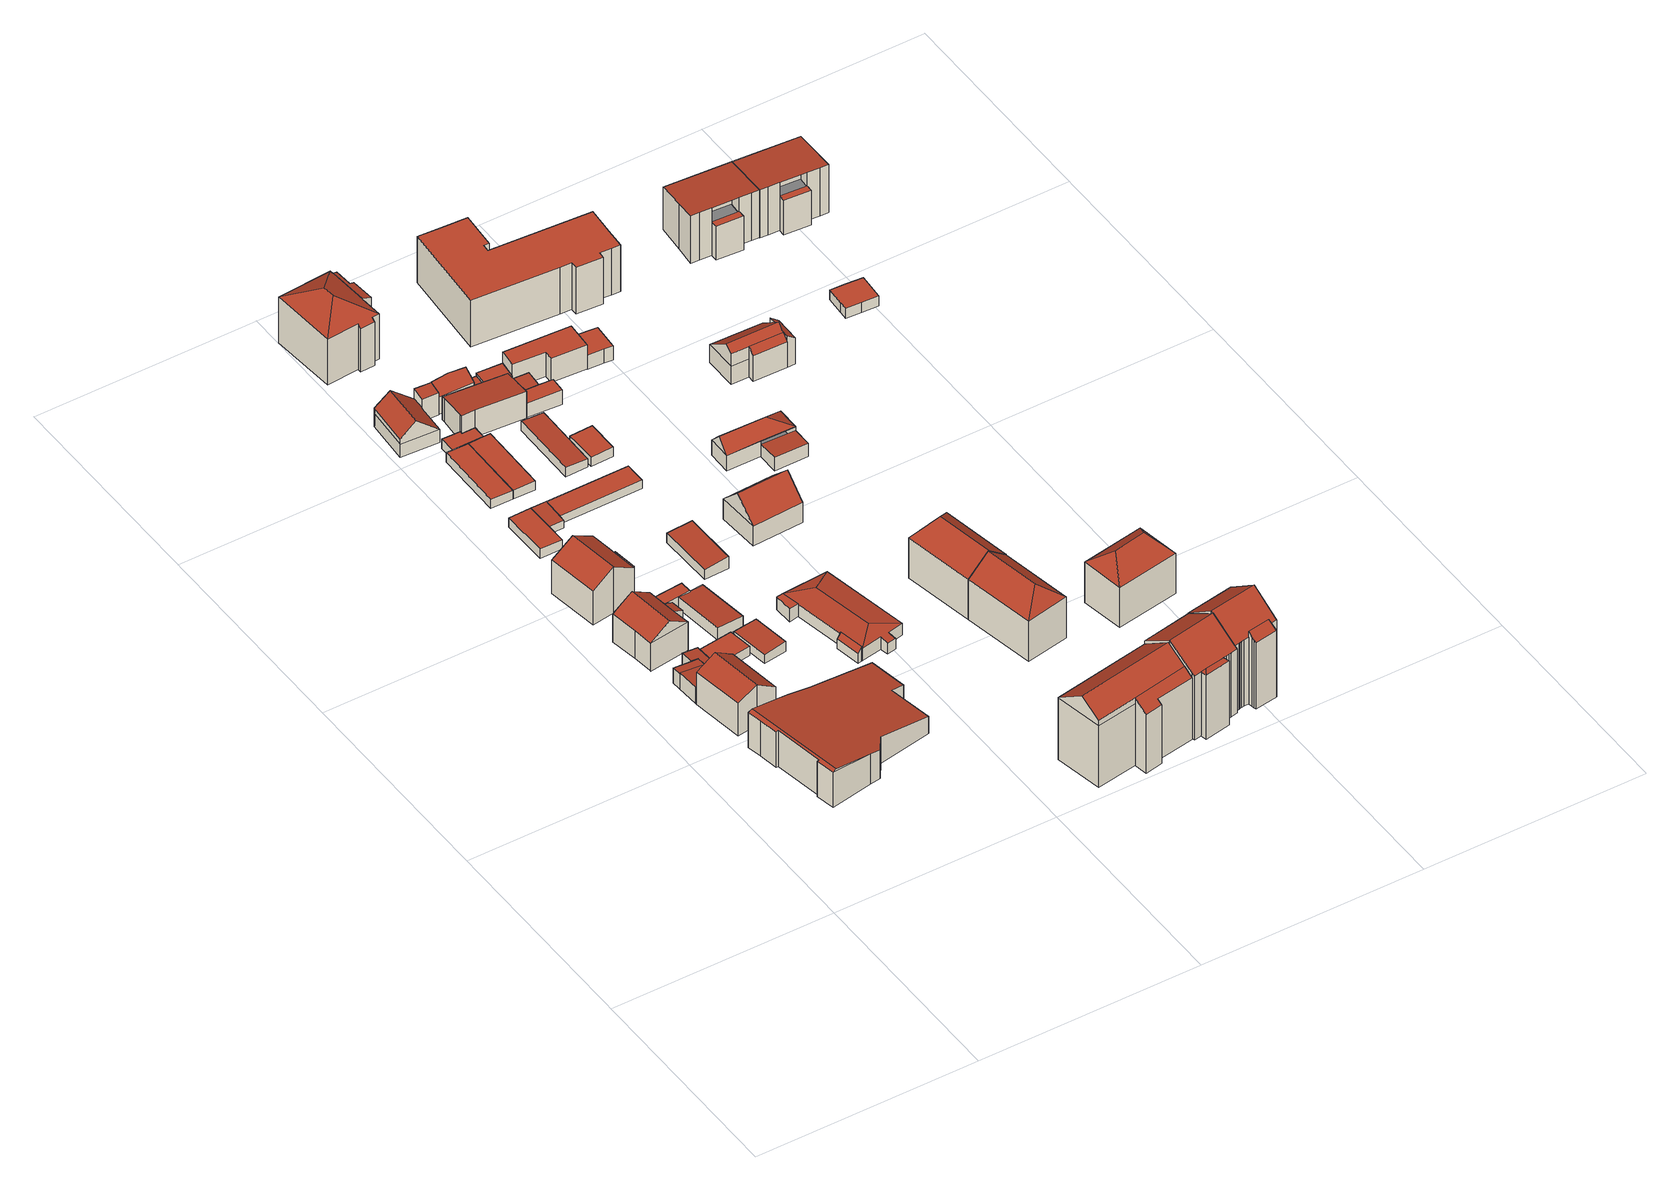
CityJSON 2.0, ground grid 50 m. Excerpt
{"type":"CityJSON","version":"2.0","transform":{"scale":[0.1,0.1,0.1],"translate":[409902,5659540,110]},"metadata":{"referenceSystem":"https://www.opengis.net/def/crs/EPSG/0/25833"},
"CityObjects":{
"building1":{"type":"Building","attributes":{"Gemeindeschluessel":14612000,"Geometrietyp2DReferenz":"3000","function":"31001_9998","roofType":"9999"},"children":["building1-1","building1-2","building1-3"]},
"building1-1":{"type":"BuildingPart","attributes":{"Dachtyp_tdc":"tdcPolyFlatRoof","Dachneigung":6.06,"QualitaetDacherkennung":61,"Geometrietyp2DReferenz":"3000","measuredHeight":3.87,"roofType":"2100"},"parents":["building1"],"geometry":[{"type":"MultiSurface","lod":"2","boundaries":[[[0,1,2,3]],[[1,4,5,2]],[[4,6,7,5]],[[6,8,9,7]],[[8,6,4,1,0]],[[3,2,5,7,9]]],"semantics":{"surfaces":[{"type":"WallSurface"},{"type":"RoofSurface"},{"type":"GroundSurface"}],"values":[0,0,0,0,1,2]}}]},
"building1-2":{"type":"BuildingPart","attributes":{"Dachtyp_tdc":"tdcGableRoof","Dachneigung":34.5,"QualitaetDacherkennung":59,"Geometrietyp2DReferenz":"3000","measuredHeight":10.15,"roofType":"3100"},"parents":["building1"],"geometry":[{"type":"MultiSurface","lod":"2","boundaries":[[[10,11,12,13,14]],[[11,15,16,12]],[[15,17,18,16]],[[17,19,20,18]],[[19,21,22,23,20]],[[17,15,11,10,24]],[[24,21,19,17]],[[25,13,12,16,18,20,23]]],"semantics":{"surfaces":[{"type":"WallSurface"},{"type":"RoofSurface"},{"type":"GroundSurface"}],"values":[0,0,0,0,0,1,1,2]}}]},
"building1-3":{"type":"BuildingPart","attributes":{"Dachtyp_tdc":"tdcPolyFlatRoof","Dachneigung":7.83,"QualitaetDacherkennung":64,"Geometrietyp2DReferenz":"3000","measuredHeight":4.09,"roofType":"2100"},"parents":["building1"],"geometry":[{"type":"MultiSurface","lod":"2","boundaries":[[[22,26,27,23]],[[26,28,0,3,27]],[[29,30,9,8]],[[29,14,13,30]],[[14,29,8,28,26,22,31]],[[23,27,3,9,30,13,25]]],"semantics":{"surfaces":[{"type":"WallSurface"},{"type":"RoofSurface"},{"type":"GroundSurface"}],"values":[0,0,0,0,1,2]}}]},
"building2":{"type":"Building","attributes":{"Dachtyp_tdc":"tdcFreeFormRoof","Gemeindeschluessel":14612000,"Dachneigung":32.47,"QualitaetDacherkennung":81,"Geometrietyp2DReferenz":"3000","measuredHeight":9.92,"function":"31001_9998","roofType":"5000"},"geometry":[{"type":"Solid","lod":"2","boundaries":[[[[32,33,34,35]],[[33,36,37,34]],[[36,38,39,37]],[[38,40,41,39]],[[40,42,43,41]],[[42,44,45,43]],[[44,46,47,45]],[[46,32,35,47]],[[32,46,48,49,36,33]],[[48,44,42,40,38,49]],[[38,36,49]],[[46,44,48]],[[35,34,37,39,41,43,45,47]]]],"semantics":{"surfaces":[{"type":"WallSurface"},{"type":"RoofSurface"},{"type":"GroundSurface"}],"values":[[0,0,0,0,0,0,0,0,1,1,0,0,2]]}}]},
"building3":{"type":"Building","attributes":{"Dachtyp_tdc":"tdcPolyFlatRoof","Gemeindeschluessel":14612000,"Dachneigung":6.84,"QualitaetDacherkennung":79,"Geometrietyp2DReferenz":"3000","measuredHeight":3.49,"function":"31001_9998","roofType":"2100"},"geometry":[{"type":"Solid","lod":"2","boundaries":[[[[6,50,5,7]],[[50,51,52,5]],[[51,53,54,52]],[[53,29,30,54]],[[29,8,9,30]],[[8,6,7,9]],[[8,29,53,51,50,6]],[[7,5,52,54,30,9]]]],"semantics":{"surfaces":[{"type":"WallSurface"},{"type":"RoofSurface"},{"type":"GroundSurface"}],"values":[[0,0,0,0,0,0,1,2]]}}]},
"building4":{"type":"Building","attributes":{"Dachtyp_tdc":"tdcFreeFormRoof","Gemeindeschluessel":14612000,"Dachneigung":10.37,"QualitaetDacherkennung":7,"Geometrietyp2DReferenz":"3000","measuredHeight":9.16,"function":"31001_9998","roofType":"5000"},"geometry":[{"type":"Solid","lod":"2","boundaries":[[[[55,56,57,58]],[[56,59,60,57]],[[59,61,62,60]],[[61,63,64,62]],[[63,65,66,64]],[[65,67,68,66]],[[67,69,70,68]],[[69,71,72,70]],[[71,73,74,72]],[[73,75,76,74]],[[75,77,78,76]],[[77,79,80,78]],[[79,81,82,80]],[[81,83,84,82]],[[83,85,86,84]],[[85,55,58,86]],[[56,55,85,87,88,65,63,61,59]],[[75,73,71,69,67,88,87,83,81,79,77]],[[85,83,87]],[[67,65,88]],[[58,57,60,62,64,66,68,70,72,74,76,78,80,82,84,86]]]],"semantics":{"surfaces":[{"type":"WallSurface"},{"type":"RoofSurface"},{"type":"GroundSurface"}],"values":[[0,0,0,0,0,0,0,0,0,0,0,0,0,0,0,0,1,1,0,0,2]]}}]},
"building5":{"type":"Building","attributes":{"Dachtyp_tdc":"tdcGableRoof","Gemeindeschluessel":14612000,"Dachneigung":31.58,"QualitaetDacherkennung":77,"Geometrietyp2DReferenz":"3000","measuredHeight":11.58,"function":"31001_9998","roofType":"3100"},"geometry":[{"type":"Solid","lod":"2","boundaries":[[[[89,90,91,92]],[[90,93,94,91]],[[93,95,96,94]],[[95,97,98,96]],[[97,99,100,98]],[[99,101,102,100]],[[101,103,104,102]],[[103,89,92,104]],[[99,97,95,93]],[[93,90,89,103,101,99]],[[92,91,94,96,98,100,102,104]]]],"semantics":{"surfaces":[{"type":"WallSurface"},{"type":"RoofSurface"},{"type":"GroundSurface"}],"values":[[0,0,0,0,0,0,0,0,1,1,2]]}}]},
"building6":{"type":"Building","attributes":{"Dachtyp_tdc":"tdcPolyFlatRoof","Gemeindeschluessel":14612000,"Dachneigung":23.64,"QualitaetDacherkennung":71,"Geometrietyp2DReferenz":"3000","measuredHeight":7,"function":"31001_9998","roofType":"2100"},"geometry":[{"type":"Solid","lod":"2","boundaries":[[[[105,106,43,107]],[[106,108,41,43]],[[108,109,110,41]],[[109,105,107,110]],[[109,108,106,105]],[[107,43,41,110]]]],"semantics":{"surfaces":[{"type":"WallSurface"},{"type":"RoofSurface"},{"type":"GroundSurface"}],"values":[[0,0,0,0,1,2]]}}]},
"building7":{"type":"Building","attributes":{"Dachtyp_tdc":"tdcPolyFlatRoof","Gemeindeschluessel":14612000,"Dachneigung":0,"QualitaetDacherkennung":88,"Geometrietyp2DReferenz":"3000","measuredHeight":2.35,"function":"31001_9998","roofType":"1000"},"geometry":[{"type":"Solid","lod":"2","boundaries":[[[[111,112,54,113]],[[112,114,115,54]],[[114,116,117,115]],[[116,111,113,117]],[[116,114,112,111]],[[113,54,115,117]]]],"semantics":{"surfaces":[{"type":"WallSurface"},{"type":"RoofSurface"},{"type":"GroundSurface"}],"values":[[0,0,0,0,1,2]]}}]},
"building8":{"type":"Building","attributes":{"Dachtyp_tdc":"tdcPolyFlatRoof","Gemeindeschluessel":14612000,"Dachneigung":0,"QualitaetDacherkennung":71,"Geometrietyp2DReferenz":"3000","measuredHeight":2.27,"function":"31001_9998","roofType":"1000"},"geometry":[{"type":"Solid","lod":"2","boundaries":[[[[118,119,120,121]],[[119,122,123,120]],[[122,124,125,123]],[[124,126,127,125]],[[126,118,121,127]],[[126,124,122,119,118]],[[121,120,123,125,127]]]],"semantics":{"surfaces":[{"type":"WallSurface"},{"type":"RoofSurface"},{"type":"GroundSurface"}],"values":[[0,0,0,0,0,1,2]]}}]},
"building9":{"type":"Building","attributes":{"Dachtyp_tdc":"tdcPolyFlatRoof","Gemeindeschluessel":14612000,"Dachneigung":0,"QualitaetDacherkennung":68,"Geometrietyp2DReferenz":"3000","measuredHeight":6.13,"function":"31001_9998","roofType":"1000"},"geometry":[{"type":"Solid","lod":"2","boundaries":[[[[128,129,130,131]],[[129,132,133,130]],[[132,134,135,133]],[[134,128,131,135]],[[134,132,129,128]],[[131,130,133,135]]]],"semantics":{"surfaces":[{"type":"WallSurface"},{"type":"RoofSurface"},{"type":"GroundSurface"}],"values":[[0,0,0,0,1,2]]}}]},
"building10":{"type":"Building","attributes":{"Dachtyp_tdc":"tdcPolyFlatRoof","Gemeindeschluessel":14612000,"Dachneigung":2.95,"QualitaetDacherkennung":73,"Geometrietyp2DReferenz":"3000","measuredHeight":2.99,"function":"31001_9998","roofType":"2100"},"geometry":[{"type":"Solid","lod":"2","boundaries":[[[[136,137,138,139]],[[137,140,141,138]],[[140,142,143,141]],[[142,144,145,143]],[[144,146,147,145]],[[146,136,139,147]],[[146,144,142,140,137,136]],[[139,138,141,143,145,147]]]],"semantics":{"surfaces":[{"type":"WallSurface"},{"type":"RoofSurface"},{"type":"GroundSurface"}],"values":[[0,0,0,0,0,0,1,2]]}}]},
"building11":{"type":"Building","attributes":{"Dachtyp_tdc":"tdcPolyFlatRoof","Gemeindeschluessel":14612000,"Dachneigung":2.85,"QualitaetDacherkennung":85,"Geometrietyp2DReferenz":"3000","measuredHeight":2.51,"function":"31001_9998","roofType":"2100"},"geometry":[{"type":"Solid","lod":"2","boundaries":[[[[148,149,150,151]],[[149,152,153,150]],[[152,154,155,153]],[[154,148,151,155]],[[154,152,149,148]],[[151,150,153,155]]]],"semantics":{"surfaces":[{"type":"WallSurface"},{"type":"RoofSurface"},{"type":"GroundSurface"}],"values":[[0,0,0,0,1,2]]}}]},
"building12":{"type":"Building","attributes":{"Dachtyp_tdc":"tdcPolyFlatRoof","Gemeindeschluessel":14612000,"Dachneigung":4.63,"QualitaetDacherkennung":92,"Geometrietyp2DReferenz":"3000","measuredHeight":2.91,"function":"31001_9998","roofType":"2100"},"geometry":[{"type":"Solid","lod":"2","boundaries":[[[[156,157,145,147]],[[157,158,159,145]],[[158,160,161,159]],[[160,162,163,161]],[[162,164,139,163]],[[164,156,147,139]],[[164,162,160,158,157,156]],[[147,145,159,161,163,139]]]],"semantics":{"surfaces":[{"type":"WallSurface"},{"type":"RoofSurface"},{"type":"GroundSurface"}],"values":[[0,0,0,0,0,0,1,2]]}}]},
"building13":{"type":"Building","attributes":{"Dachtyp_tdc":"tdcPolyFlatRoof","Gemeindeschluessel":14612000,"Dachneigung":3.04,"QualitaetDacherkennung":83,"Geometrietyp2DReferenz":"3000","measuredHeight":2.23,"function":"31001_9998","roofType":"2100"},"geometry":[{"type":"Solid","lod":"2","boundaries":[[[[119,165,166,167]],[[165,168,169,166]],[[168,170,171,169]],[[170,172,173,171]],[[172,119,167,173]],[[172,170,168,165,119]],[[167,166,169,171,173]]]],"semantics":{"surfaces":[{"type":"WallSurface"},{"type":"RoofSurface"},{"type":"GroundSurface"}],"values":[[0,0,0,0,0,1,2]]}}]},
"building14":{"type":"Building","attributes":{"Dachtyp_tdc":"tdcPolyFlatRoof","Gemeindeschluessel":14612000,"Dachneigung":3.2,"QualitaetDacherkennung":94,"Geometrietyp2DReferenz":"3000","measuredHeight":2.32,"function":"31001_2463","roofType":"2100"},"geometry":[{"type":"Solid","lod":"2","boundaries":[[[[174,175,176,177]],[[175,178,179,176]],[[178,180,181,179]],[[180,182,183,181]],[[182,174,177,183]],[[182,180,178,175,174]],[[177,176,179,181,183]]]],"semantics":{"surfaces":[{"type":"WallSurface"},{"type":"RoofSurface"},{"type":"GroundSurface"}],"values":[[0,0,0,0,0,1,2]]}}]},
"building15":{"type":"Building","attributes":{"Gemeindeschluessel":14612000,"Geometrietyp2DReferenz":"3000","function":"31001_9998","roofType":"9999"},"children":["building15-1","building15-2"]},
"building15-1":{"type":"BuildingPart","attributes":{"Dachtyp_tdc":"tdcGableRoof","Dachneigung":40.54,"QualitaetDacherkennung":58,"Geometrietyp2DReferenz":"3000","measuredHeight":7.72,"roofType":"3100"},"parents":["building15"],"geometry":[{"type":"MultiSurface","lod":"2","boundaries":[[[184,185,186,187]],[[188,189,190,191]],[[189,192,193,190]],[[192,194,195,193]],[[194,184,187,195]],[[196,197,198,199]],[[185,198,197,192,189,188]],[[184,199,198,185]],[[194,196,199,184]],[[192,197,196,194]],[[187,186,191,190,193,195]]],"semantics":{"surfaces":[{"type":"WallSurface"},{"type":"RoofSurface"},{"type":"GroundSurface"}],"values":[0,0,0,0,0,1,1,0,0,0,2]}}]},
"building15-2":{"type":"BuildingPart","attributes":{"Dachtyp_tdc":"tdcPolyFlatRoof","Dachneigung":8.17,"QualitaetDacherkennung":64,"Geometrietyp2DReferenz":"3000","measuredHeight":5.96,"roofType":"2100"},"parents":["building15"],"geometry":[{"type":"MultiSurface","lod":"2","boundaries":[[[200,201,202,203]],[[201,204,188,191,202]],[[205,200,203,186,185]],[[205,204,201,200]],[[203,202,191,186]]],"semantics":{"surfaces":[{"type":"WallSurface"},{"type":"RoofSurface"},{"type":"GroundSurface"}],"values":[0,0,0,1,2]}}]},
"building16":{"type":"Building","attributes":{"Dachtyp_tdc":"tdcPolyFlatRoof","Gemeindeschluessel":14612000,"Dachneigung":2.91,"QualitaetDacherkennung":97,"Geometrietyp2DReferenz":"3000","measuredHeight":2.37,"function":"31001_2463","roofType":"2100"},"geometry":[{"type":"Solid","lod":"2","boundaries":[[[[182,180,181,183]],[[180,206,207,181]],[[206,208,209,207]],[[208,210,211,209]],[[210,182,183,211]],[[210,208,206,180,182]],[[183,181,207,209,211]]]],"semantics":{"surfaces":[{"type":"WallSurface"},{"type":"RoofSurface"},{"type":"GroundSurface"}],"values":[[0,0,0,0,0,1,2]]}}]},
"building17":{"type":"Building","attributes":{"Dachtyp_tdc":"tdcPolyFlatRoof","Gemeindeschluessel":14612000,"Dachneigung":0,"QualitaetDacherkennung":56,"Geometrietyp2DReferenz":"3000","measuredHeight":2.39,"function":"31001_9998","roofType":"1000"},"geometry":[{"type":"Solid","lod":"2","boundaries":[[[[212,206,213,214]],[[206,215,216,213]],[[215,178,217,216]],[[178,218,219,217]],[[218,220,221,219]],[[220,222,223,221]],[[222,212,214,223]],[[222,220,218,178,215,206,212]],[[214,213,216,217,219,221,223]]]],"semantics":{"surfaces":[{"type":"WallSurface"},{"type":"RoofSurface"},{"type":"GroundSurface"}],"values":[[0,0,0,0,0,0,0,1,2]]}}]},
"building18":{"type":"Building","attributes":{"Dachtyp_tdc":"tdcPolyFlatRoof","Gemeindeschluessel":14612000,"Dachneigung":0,"QualitaetDacherkennung":84,"Geometrietyp2DReferenz":"3000","measuredHeight":2.12,"function":"31001_9998","roofType":"1000"},"geometry":[{"type":"Solid","lod":"2","boundaries":[[[[224,225,226,166]],[[225,227,228,226]],[[227,229,169,228]],[[229,224,166,169]],[[229,227,225,224]],[[166,226,228,169]]]],"semantics":{"surfaces":[{"type":"WallSurface"},{"type":"RoofSurface"},{"type":"GroundSurface"}],"values":[[0,0,0,0,1,2]]}}]},
"building19":{"type":"Building","attributes":{"Dachtyp_tdc":"tdcPolyFlatRoof","Gemeindeschluessel":14612000,"Dachneigung":5.92,"QualitaetDacherkennung":90,"Geometrietyp2DReferenz":"3000","measuredHeight":2.99,"function":"31001_9998","roofType":"2100"},"geometry":[{"type":"Solid","lod":"2","boundaries":[[[[230,231,232,233]],[[231,234,235,232]],[[234,236,237,235]],[[236,230,233,237]],[[236,234,231,230]],[[233,232,235,237]]]],"semantics":{"surfaces":[{"type":"WallSurface"},{"type":"RoofSurface"},{"type":"GroundSurface"}],"values":[[0,0,0,0,1,2]]}}]},
"building20":{"type":"Building","attributes":{"Gemeindeschluessel":14612000,"Geometrietyp2DReferenz":"3000","function":"31001_9998","roofType":"9999"},"children":["building20-1","building20-2"]},
"building20-1":{"type":"BuildingPart","attributes":{"Dachtyp_tdc":"tdcHipRoof","Dachneigung":29.35,"QualitaetDacherkennung":72,"Geometrietyp2DReferenz":"3000","measuredHeight":14.88,"roofType":"3200"},"parents":["building20"],"geometry":[{"type":"MultiSurface","lod":"2","boundaries":[[[238,239,240,241]],[[239,242,243,240]],[[242,244,245,243]],[[244,246,247,245]],[[246,248,249,247]],[[248,250,251,249]],[[250,252,253,251]],[[252,254,255,253]],[[254,256,257,255]],[[254,252,258]],[[250,248,246,244,242,239,259]],[[252,250,259,258]],[[239,238,256,254,258,259]],[[241,240,243,245,247,249,251,253,255,257]]],"semantics":{"surfaces":[{"type":"WallSurface"},{"type":"RoofSurface"},{"type":"GroundSurface"}],"values":[0,0,0,0,0,0,0,0,0,1,1,1,1,2]}}]},
"building20-2":{"type":"BuildingPart","attributes":{"Dachtyp_tdc":"tdcPolyFlatRoof","Dachneigung":20.14,"QualitaetDacherkennung":65,"Geometrietyp2DReferenz":"3000","measuredHeight":11.58,"roofType":"2100"},"parents":["building20"],"geometry":[{"type":"MultiSurface","lod":"2","boundaries":[[[260,261,262,257,256]],[[261,263,264,262]],[[263,265,266,264]],[[265,267,268,266]],[[267,269,238,241,268]],[[267,265,263,261,260,269]],[[241,257,262,264,266,268]]],"semantics":{"surfaces":[{"type":"WallSurface"},{"type":"RoofSurface"},{"type":"GroundSurface"}],"values":[0,0,0,0,0,1,2]}}]},
"building21":{"type":"Building","attributes":{"Gemeindeschluessel":14612000,"Geometrietyp2DReferenz":"3000","function":"31001_9998","roofType":"9999"},"children":["building21-1","building21-2","building21-3"]},
"building21-1":{"type":"BuildingPart","attributes":{"Dachtyp_tdc":"tdcPolyFlatRoof","Dachneigung":0,"QualitaetDacherkennung":74,"Geometrietyp2DReferenz":"3000","measuredHeight":3.16,"roofType":"1000"},"parents":["building21"],"geometry":[{"type":"MultiSurface","lod":"2","boundaries":[[[270,271,272,273,274]],[[271,275,276,272]],[[275,277,278,279,276]],[[277,275,271,270]],[[273,272,276,279]]],"semantics":{"surfaces":[{"type":"WallSurface"},{"type":"RoofSurface"},{"type":"GroundSurface"}],"values":[0,0,0,1,2]}}]},
"building21-2":{"type":"BuildingPart","attributes":{"Dachtyp_tdc":"tdcHipRoof","Dachneigung":10.28,"QualitaetDacherkennung":90,"Geometrietyp2DReferenz":"3000","measuredHeight":4,"roofType":"3200"},"parents":["building21"],"geometry":[{"type":"MultiSurface","lod":"2","boundaries":[[[280,281,282,283]],[[281,284,285,282]],[[284,286,287,285]],[[286,288,289,287]],[[288,290,291,289]],[[290,292,293,291]],[[292,294,295,293]],[[296,274,273,297]],[[292,290,288,286,284,281,298]],[[280,278,299]],[[281,280,299,298]],[[278,274,296,294,292,298,299]],[[273,279,283,282,285,287,289,291,293,295,297]],[[278,280,283,279]]],"semantics":{"surfaces":[{"type":"WallSurface"},{"type":"RoofSurface"},{"type":"GroundSurface"}],"values":[0,0,0,0,0,0,0,0,1,1,1,1,2,0]}}]},
"building21-3":{"type":"BuildingPart","attributes":{"Dachtyp_tdc":"tdcPolyFlatRoof","Dachneigung":49.02,"QualitaetDacherkennung":64,"Geometrietyp2DReferenz":"3000","measuredHeight":3.54,"roofType":"2100"},"parents":["building21"],"geometry":[{"type":"MultiSurface","lod":"2","boundaries":[[[300,301,302,295,294]],[[301,303,304,302]],[[303,305,306,304]],[[305,307,296,297,306]],[[305,303,301,300,307]],[[297,295,302,304,306]]],"semantics":{"surfaces":[{"type":"WallSurface"},{"type":"RoofSurface"},{"type":"GroundSurface"}],"values":[0,0,0,0,1,2]}}]},
"building22":{"type":"Building","attributes":{"Dachtyp_tdc":"tdcPolyFlatRoof","Gemeindeschluessel":14612000,"Dachneigung":28.06,"QualitaetDacherkennung":57,"Geometrietyp2DReferenz":"3000","measuredHeight":6.06,"function":"31001_9998","roofType":"2100"},"geometry":[{"type":"Solid","lod":"2","boundaries":[[[[308,309,310,311]],[[309,312,313,310]],[[312,314,315,313]],[[314,316,317,315]],[[316,318,319,317]],[[318,308,311,319]],[[318,316,314,312,309,308]],[[311,310,313,315,317,319]]]],"semantics":{"surfaces":[{"type":"WallSurface"},{"type":"RoofSurface"},{"type":"GroundSurface"}],"values":[[0,0,0,0,0,0,1,2]]}}]},
"building23":{"type":"Building","attributes":{"Dachtyp_tdc":"tdcPolyFlatRoof","Gemeindeschluessel":14612000,"Dachneigung":3.19,"QualitaetDacherkennung":84,"Geometrietyp2DReferenz":"3000","measuredHeight":2.35,"function":"31001_2000","roofType":"2100"},"geometry":[{"type":"Solid","lod":"2","boundaries":[[[[320,321,322,323]],[[321,324,325,322]],[[324,326,327,325]],[[326,320,323,327]],[[326,324,321,320]],[[323,322,325,327]]]],"semantics":{"surfaces":[{"type":"WallSurface"},{"type":"RoofSurface"},{"type":"GroundSurface"}],"values":[[0,0,0,0,1,2]]}}]},
"building24":{"type":"Building","attributes":{"Gemeindeschluessel":14612000,"Geometrietyp2DReferenz":"3000","function":"31001_9998","roofType":"9999"},"children":["building24-1","building24-2"]},
"building24-1":{"type":"BuildingPart","attributes":{"Dachtyp_tdc":"tdcPolyFlatRoof","Dachneigung":8.42,"QualitaetDacherkennung":82,"Geometrietyp2DReferenz":"3000","measuredHeight":6.79,"roofType":"2100"},"parents":["building24"],"geometry":[{"type":"MultiSurface","lod":"2","boundaries":[[[328,329,330,331,332]],[[329,333,214,330]],[[333,334,223,214]],[[334,335,221,223]],[[335,336,337,221]],[[336,338,339,337]],[[338,340,341,339]],[[340,342,343,344,341]],[[342,340,338,336,335,334,333,329,328]],[[331,330,214,223,221,337,339,341,344]]],"semantics":{"surfaces":[{"type":"WallSurface"},{"type":"RoofSurface"},{"type":"GroundSurface"}],"values":[0,0,0,0,0,0,0,0,1,2]}}]},
"building24-2":{"type":"BuildingPart","attributes":{"Dachtyp_tdc":"tdcPolyFlatRoof","Dachneigung":3.47,"QualitaetDacherkennung":67,"Geometrietyp2DReferenz":"3000","measuredHeight":3.88,"roofType":"2100"},"parents":["building24"],"geometry":[{"type":"MultiSurface","lod":"2","boundaries":[[[343,345,346,344]],[[345,347,348,346]],[[347,332,331,348]],[[332,347,345,343]],[[344,346,348,331]]],"semantics":{"surfaces":[{"type":"WallSurface"},{"type":"RoofSurface"},{"type":"GroundSurface"}],"values":[0,0,0,1,2]}}]},
"building25":{"type":"Building","attributes":{"Dachtyp_tdc":"tdcPolyFlatRoof","Gemeindeschluessel":14612000,"Dachneigung":0,"QualitaetDacherkennung":65,"Geometrietyp2DReferenz":"3000","measuredHeight":2.63,"function":"31001_9998","roofType":"1000"},"geometry":[{"type":"Solid","lod":"2","boundaries":[[[[349,350,317,319]],[[350,351,315,317]],[[351,352,353,315]],[[352,354,355,353]],[[354,349,319,355]],[[354,352,351,350,349]],[[319,317,315,353,355]]]],"semantics":{"surfaces":[{"type":"WallSurface"},{"type":"RoofSurface"},{"type":"GroundSurface"}],"values":[[0,0,0,0,0,1,2]]}}]},
"building26":{"type":"Building","attributes":{"Dachtyp_tdc":"tdcPolyFlatRoof","Gemeindeschluessel":14612000,"Dachneigung":2.71,"QualitaetDacherkennung":75,"Geometrietyp2DReferenz":"3000","measuredHeight":2.4,"function":"31001_9998","roofType":"2100"},"geometry":[{"type":"Solid","lod":"2","boundaries":[[[[356,357,358,359]],[[357,360,361,358]],[[360,362,363,361]],[[362,356,359,363]],[[362,360,357,356]],[[359,358,361,363]]]],"semantics":{"surfaces":[{"type":"WallSurface"},{"type":"RoofSurface"},{"type":"GroundSurface"}],"values":[[0,0,0,0,1,2]]}}]},
"building27":{"type":"Building","attributes":{"Gemeindeschluessel":14612000,"Geometrietyp2DReferenz":"3000","function":"31001_9998","roofType":"9999"},"children":["building27-1","building27-2"]},
"building27-1":{"type":"BuildingPart","attributes":{"Dachtyp_tdc":"tdcPolyFlatRoof","Dachneigung":36.81,"QualitaetDacherkennung":41,"Geometrietyp2DReferenz":"3000","measuredHeight":17.02,"roofType":"2100"},"parents":["building27"],"geometry":[{"type":"MultiSurface","lod":"2","boundaries":[[[364,365,366,367,368,369]],[[365,370,371,366]],[[370,372,373,371]],[[372,374,375,373]],[[374,376,377,378,375]],[[374,372,370,365,364,376]],[[378,367,366,371,373,375]]],"semantics":{"surfaces":[{"type":"WallSurface"},{"type":"RoofSurface"},{"type":"GroundSurface"}],"values":[0,0,0,0,0,1,2]}}]},
"building27-2":{"type":"BuildingPart","attributes":{"Dachtyp_tdc":"tdcGableRoof","Dachneigung":35,"QualitaetDacherkennung":71,"Geometrietyp2DReferenz":"3000","measuredHeight":20.12,"roofType":"3100"},"parents":["building27"],"geometry":[{"type":"MultiSurface","lod":"2","boundaries":[[[379,368,367,380]],[[377,381,382,378]],[[381,383,384,382]],[[383,379,380,384]],[[385,386,387,379]],[[376,369,387,386,388]],[[381,388,386,385,383]],[[377,376,388,381]],[[379,387,369,368]],[[383,385,379]],[[380,367,378,382,384]]],"semantics":{"surfaces":[{"type":"WallSurface"},{"type":"RoofSurface"},{"type":"GroundSurface"}],"values":[0,0,0,0,1,1,0,0,0,0,2]}}]},
"building28":{"type":"Building","attributes":{"Dachtyp_tdc":"tdcPolyFlatRoof","Gemeindeschluessel":14612000,"Dachneigung":0,"QualitaetDacherkennung":63,"Geometrietyp2DReferenz":"3000","measuredHeight":3.48,"function":"31001_9998","roofType":"1000"},"geometry":[{"type":"Solid","lod":"2","boundaries":[[[[389,390,355,391]],[[390,392,353,355]],[[392,393,394,353]],[[393,395,396,394]],[[395,389,391,396]],[[395,393,392,390,389]],[[391,355,353,394,396]]]],"semantics":{"surfaces":[{"type":"WallSurface"},{"type":"RoofSurface"},{"type":"GroundSurface"}],"values":[[0,0,0,0,0,1,2]]}}]},
"building29":{"type":"Building","attributes":{"Dachtyp_tdc":"tdcPolyFlatRoof","Gemeindeschluessel":14612000,"Dachneigung":0,"QualitaetDacherkennung":76,"Geometrietyp2DReferenz":"3000","measuredHeight":3.57,"function":"31001_9998","roofType":"1000"},"geometry":[{"type":"Solid","lod":"2","boundaries":[[[[397,332,398,399]],[[332,347,400,398]],[[347,401,402,400]],[[401,403,404,402]],[[403,397,399,404]],[[403,401,347,332,397]],[[399,398,400,402,404]]]],"semantics":{"surfaces":[{"type":"WallSurface"},{"type":"RoofSurface"},{"type":"GroundSurface"}],"values":[[0,0,0,0,0,1,2]]}}]},
"building30":{"type":"Building","attributes":{"Dachtyp_tdc":"tdcGableRoof","Gemeindeschluessel":14612000,"Dachneigung":44.86,"QualitaetDacherkennung":91,"Geometrietyp2DReferenz":"3000","measuredHeight":9.72,"function":"31001_9998","roofType":"3100"},"geometry":[{"type":"Solid","lod":"2","boundaries":[[[[405,406,407,408]],[[406,409,410,407]],[[409,411,412,410]],[[411,405,408,412]],[[409,406,413]],[[405,411,414]],[[406,405,414,413]],[[411,409,413,414]],[[408,407,410,412]]]],"semantics":{"surfaces":[{"type":"WallSurface"},{"type":"RoofSurface"},{"type":"GroundSurface"}],"values":[[0,0,0,0,0,0,1,1,2]]}}]},
"building31":{"type":"Building","attributes":{"Dachtyp_tdc":"tdcPolyFlatRoof","Gemeindeschluessel":14612000,"Dachneigung":0,"QualitaetDacherkennung":56,"Geometrietyp2DReferenz":"3000","measuredHeight":6.16,"function":"31001_9998","roofType":"1000"},"geometry":[{"type":"Solid","lod":"2","boundaries":[[[[415,416,417,418]],[[416,419,420,417]],[[419,421,422,420]],[[421,423,424,422]],[[423,425,426,424]],[[425,415,418,426]],[[425,423,421,419,416,415]],[[418,417,420,422,424,426]]]],"semantics":{"surfaces":[{"type":"WallSurface"},{"type":"RoofSurface"},{"type":"GroundSurface"}],"values":[[0,0,0,0,0,0,1,2]]}}]},
"building32":{"type":"Building","attributes":{"Dachtyp_tdc":"tdcHipAndGableRoof","Gemeindeschluessel":14612000,"Dachneigung":38.55,"QualitaetDacherkennung":89,"Geometrietyp2DReferenz":"3000","measuredHeight":14.16,"function":"31001_9998","roofType":"5000"},"geometry":[{"type":"Solid","lod":"2","boundaries":[[[[427,428,429,430]],[[428,431,432,429]],[[431,433,434,432]],[[433,427,430,434]],[[431,428,435]],[[427,433,436]],[[428,427,436,435]],[[433,431,435,436]],[[430,429,432,434]]]],"semantics":{"surfaces":[{"type":"WallSurface"},{"type":"RoofSurface"},{"type":"GroundSurface"}],"values":[[0,0,0,0,1,0,1,1,2]]}}]},
"building33":{"type":"Building","attributes":{"Dachtyp_tdc":"tdcHipAndGableRoof","Gemeindeschluessel":14612000,"Dachneigung":38.16,"QualitaetDacherkennung":85,"Geometrietyp2DReferenz":"3000","measuredHeight":14.18,"function":"31001_9998","roofType":"5000"},"geometry":[{"type":"Solid","lod":"2","boundaries":[[[[433,437,438,434]],[[437,439,440,438]],[[439,441,430,440]],[[441,433,434,430]],[[439,437,442]],[[433,441,443]],[[437,433,443,442]],[[441,439,442,443]],[[434,438,440,430]]]],"semantics":{"surfaces":[{"type":"WallSurface"},{"type":"RoofSurface"},{"type":"GroundSurface"}],"values":[[0,0,0,0,1,0,1,1,2]]}}]},
"building34":{"type":"Building","attributes":{"Gemeindeschluessel":14612000,"Geometrietyp2DReferenz":"3000","function":"31001_9998","roofType":"9999"},"children":["building34-1","building34-2"]},
"building34-1":{"type":"BuildingPart","attributes":{"Dachtyp_tdc":"tdcFreeFormRoof","Dachneigung":49.21,"QualitaetDacherkennung":32,"Geometrietyp2DReferenz":"3000","measuredHeight":17.02,"roofType":"5000"},"parents":["building34"],"geometry":[{"type":"MultiSurface","lod":"2","boundaries":[[[444,445,446]],[[445,447,448,446]],[[447,449,450,448]],[[450,444,446,448]],[[451,452,453,454,455]],[[450,449,451,455]],[[449,447,452,451]],[[447,445,453,452]],[[445,444,454,453]]],"semantics":{"surfaces":[{"type":"RoofSurface"},{"type":"GroundSurface"},{"type":"WallSurface"}],"values":[0,0,0,0,1,2,2,2,2]}}]},
"building34-2":{"type":"BuildingPart","attributes":{"Dachtyp_tdc":"tdcGableRoof","Dachneigung":34.03,"QualitaetDacherkennung":65,"Geometrietyp2DReferenz":"3000","measuredHeight":20.77,"roofType":"3100"},"parents":["building34"],"geometry":[{"type":"MultiSurface","lod":"2","boundaries":[[[456,457,458,459]],[[457,460,461,458]],[[460,462,463,461]],[[462,464,465,463]],[[464,466,467,465]],[[466,450,455,467]],[[444,468,469,454]],[[468,470,471,469]],[[470,472,473,471]],[[472,474,475,473]],[[474,476,477,475]],[[476,456,459,477]],[[472,470,468,444,450,466,464,462,460,457,456]],[[456,476,474,472]],[[459,458,461,463,465,467,455,454,469,471,473,475,477]]],"semantics":{"surfaces":[{"type":"WallSurface"},{"type":"RoofSurface"},{"type":"GroundSurface"}],"values":[0,0,0,0,0,0,0,0,0,0,0,0,1,1,2]}}]},
"building35":{"type":"Building","attributes":{"Gemeindeschluessel":14612000,"Geometrietyp2DReferenz":"3000","function":"31001_9998","roofType":"9999"},"children":["building35-1","building35-2"]},
"building35-1":{"type":"BuildingPart","attributes":{"Dachtyp_tdc":"tdcPolyFlatRoof","Dachneigung":3.63,"QualitaetDacherkennung":75,"Geometrietyp2DReferenz":"3000","measuredHeight":3.3,"roofType":"2100"},"parents":["building35"],"geometry":[{"type":"MultiSurface","lod":"2","boundaries":[[[478,479,480,481]],[[479,482,483,480]],[[482,484,485,483]],[[484,482,479,478]],[[481,480,483,485]]],"semantics":{"surfaces":[{"type":"WallSurface"},{"type":"RoofSurface"},{"type":"GroundSurface"}],"values":[0,0,0,1,2]}}]},
"building35-2":{"type":"BuildingPart","attributes":{"Dachtyp_tdc":"tdcHipAndGableRoof","Dachneigung":47.99,"QualitaetDacherkennung":72,"Geometrietyp2DReferenz":"3000","measuredHeight":6.73,"roofType":"5000"},"parents":["building35"],"geometry":[{"type":"MultiSurface","lod":"2","boundaries":[[[486,487,478,481,488]],[[489,490,491,485,484]],[[490,492,493,491]],[[492,486,488,493]],[[494,486,495]],[[492,496,495,486]],[[497,494,495,496,490]],[[489,497,490]],[[490,496,492]],[[487,494,497,489]],[[486,494,487]],[[488,481,485,491,493]]],"semantics":{"surfaces":[{"type":"WallSurface"},{"type":"RoofSurface"},{"type":"GroundSurface"}],"values":[0,0,0,0,1,1,1,0,0,0,0,2]}}]},
"building36":{"type":"Building","attributes":{"Dachtyp_tdc":"tdcPolyFlatRoof","Gemeindeschluessel":14612000,"Dachneigung":0,"QualitaetDacherkennung":66,"Geometrietyp2DReferenz":"3000","measuredHeight":3.5,"function":"31001_9998","roofType":"1000"},"geometry":[{"type":"Solid","lod":"2","boundaries":[[[[498,499,500,501]],[[499,502,503,500]],[[502,504,505,503]],[[504,506,507,505]],[[506,498,501,507]],[[506,504,502,499,498]],[[501,500,503,505,507]]]],"semantics":{"surfaces":[{"type":"WallSurface"},{"type":"RoofSurface"},{"type":"GroundSurface"}],"values":[[0,0,0,0,0,1,2]]}}]},
"building37":{"type":"Building","attributes":{"Dachtyp_tdc":"tdcPolyFlatRoof","Gemeindeschluessel":14612000,"Dachneigung":0,"QualitaetDacherkennung":22,"Geometrietyp2DReferenz":"3000","measuredHeight":11.65,"function":"31001_9998","roofType":"1000"},"geometry":[{"type":"Solid","lod":"2","boundaries":[[[[508,509,510,511]],[[509,512,513,510]],[[512,514,515,513]],[[514,516,517,515]],[[516,518,519,517]],[[518,520,521,519]],[[520,522,523,521]],[[522,524,525,523]],[[524,526,527,525]],[[526,528,529,527]],[[528,530,531,529]],[[530,532,533,531]],[[532,534,535,533]],[[534,536,537,535]],[[536,538,539,537]],[[538,508,511,539]],[[538,536,534,532,530,528,526,524,522,520,518,516,514,512,509,508]],[[511,510,513,515,517,519,521,523,525,527,529,531,533,535,537,539]]]],"semantics":{"surfaces":[{"type":"WallSurface"},{"type":"RoofSurface"},{"type":"GroundSurface"}],"values":[[0,0,0,0,0,0,0,0,0,0,0,0,0,0,0,0,1,2]]}}]},
"building38":{"type":"Building","attributes":{"Gemeindeschluessel":14612000,"Geometrietyp2DReferenz":"3000","function":"31001_9998","roofType":"9999"},"children":["building38-1","building38-2"]},
"building38-1":{"type":"BuildingPart","attributes":{"Dachtyp_tdc":"tdcGableRoof","Dachneigung":36.32,"QualitaetDacherkennung":62,"Geometrietyp2DReferenz":"3000","measuredHeight":21.5,"roofType":"3100"},"parents":["building38"],"geometry":[{"type":"MultiSurface","lod":"2","boundaries":[[[540,541,542]],[[541,543,544,542]],[[543,545,546,544]],[[545,547,548,546]],[[547,549,550,548]],[[549,551,552,550]],[[551,553,554,552]],[[553,555,556,554]],[[555,557,558,556]],[[557,559,560,558]],[[559,561,562,560]],[[561,563,564,562]],[[559,557,555,553]],[[553,551,549,547,545,543,541,540,563,561,559]],[[542,544,546,548,550,552,554,556,558,560,562,564]]],"semantics":{"surfaces":[{"type":"WallSurface"},{"type":"RoofSurface"},{"type":"GroundSurface"}],"values":[0,0,0,0,0,0,0,0,0,0,0,0,1,1,2]}}]},
"building38-2":{"type":"BuildingPart","attributes":{"Dachtyp_tdc":"tdcPolyFlatRoof","Dachneigung":34.83,"QualitaetDacherkennung":45,"Geometrietyp2DReferenz":"3000","measuredHeight":18.16,"roofType":"2100"},"parents":["building38"],"geometry":[{"type":"MultiSurface","lod":"2","boundaries":[[[565,564,563]],[[565,566,567,564]],[[566,568,569,567]],[[568,570,571,569]],[[570,572,573,571]],[[572,574,542,573]],[[574,540,542]],[[572,570,568,566,565,574]],[[564,567,569,571,573,542]]],"semantics":{"surfaces":[{"type":"WallSurface"},{"type":"RoofSurface"},{"type":"GroundSurface"}],"values":[0,0,0,0,0,0,0,1,2]}}]},
"building39":{"type":"Building","attributes":{"Dachtyp_tdc":"tdcHipRoof","Gemeindeschluessel":14612000,"Dachneigung":38.84,"QualitaetDacherkennung":79,"Geometrietyp2DReferenz":"3000","measuredHeight":14.01,"function":"31001_9998","roofType":"3200"},"geometry":[{"type":"Solid","lod":"2","boundaries":[[[[575,576,577,578]],[[576,579,580,577]],[[579,581,582,580]],[[581,575,578,582]],[[579,576,583]],[[575,581,584]],[[576,575,584,583]],[[581,579,583,584]],[[578,577,580,582]]]],"semantics":{"surfaces":[{"type":"WallSurface"},{"type":"RoofSurface"},{"type":"GroundSurface"}],"values":[[0,0,0,0,1,1,1,1,2]]}}]},
"building40":{"type":"Building","attributes":{"Gemeindeschluessel":14612000,"Geometrietyp2DReferenz":"3000","function":"31001_9998","roofType":"9999"},"children":["building40-1","building40-2","building40-3"]},
"building40-1":{"type":"BuildingPart","attributes":{"Dachtyp_tdc":"tdcPolyFlatRoof","Dachneigung":41.39,"QualitaetDacherkennung":52,"Geometrietyp2DReferenz":"3000","measuredHeight":7.74,"roofType":"2100"},"parents":["building40"],"geometry":[{"type":"MultiSurface","lod":"2","boundaries":[[[585,586,587,588]],[[586,589,590,591,587]],[[589,586,585,592]],[[593,588,587,591]]],"semantics":{"surfaces":[{"type":"WallSurface"},{"type":"RoofSurface"},{"type":"GroundSurface"}],"values":[0,0,1,2]}}]},
"building40-2":{"type":"BuildingPart","attributes":{"Dachtyp_tdc":"tdcPolyFlatRoof","Dachneigung":38.11,"QualitaetDacherkennung":63,"Geometrietyp2DReferenz":"3000","measuredHeight":8.02,"roofType":"2100"},"parents":["building40"],"geometry":[{"type":"MultiSurface","lod":"2","boundaries":[[[594,595,585,588,596]],[[597,598,599,600,601,602]],[[598,594,596,599]],[[598,597,603,604,595,594]],[[596,588,593,600,599]]],"semantics":{"surfaces":[{"type":"WallSurface"},{"type":"RoofSurface"},{"type":"GroundSurface"}],"values":[0,0,0,1,2]}}]},
"building40-3":{"type":"BuildingPart","attributes":{"Dachtyp_tdc":"tdcGableRoof","Dachneigung":38.6,"QualitaetDacherkennung":32,"Geometrietyp2DReferenz":"3000","measuredHeight":9.04,"roofType":"3100"},"parents":["building40"],"geometry":[{"type":"MultiSurface","lod":"2","boundaries":[[[605,601,600,606]],[[590,607,608,591]],[[607,609,610,608]],[[609,605,606,610]],[[609,611,612,603,602,605]],[[589,592,604,612,611,613]],[[590,589,613,607]],[[607,613,611,609]],[[605,602,601]],[[606,600,593,591,608,610]]],"semantics":{"surfaces":[{"type":"WallSurface"},{"type":"RoofSurface"},{"type":"GroundSurface"}],"values":[0,0,0,0,1,1,0,0,0,2]}}]},
"building41":{"type":"Building","attributes":{"Gemeindeschluessel":14612000,"Geometrietyp2DReferenz":"3000","function":"31001_9998","roofType":"9999"},"children":["building41-1","building41-2"]},
"building41-1":{"type":"BuildingPart","attributes":{"Dachtyp_tdc":"tdcPolyFlatRoof","Dachneigung":6.99,"QualitaetDacherkennung":67,"Geometrietyp2DReferenz":"3000","measuredHeight":12.03,"roofType":"2100"},"parents":["building41"],"geometry":[{"type":"MultiSurface","lod":"2","boundaries":[[[614,615,616]],[[614,617,618,615]],[[617,619,620,618]],[[619,621,622,620]],[[621,623,624,622]],[[623,625,626,624]],[[625,627,628,626]],[[627,629,630,628]],[[629,631,632,630]],[[631,633,634,632]],[[633,635,634]],[[633,631,629,627,625,623,621,619,617,614]],[[615,618,620,622,624,626,628,630,632,634]]],"semantics":{"surfaces":[{"type":"WallSurface"},{"type":"RoofSurface"},{"type":"GroundSurface"}],"values":[0,0,0,0,0,0,0,0,0,0,0,1,2]}}]},
"building41-2":{"type":"BuildingPart","attributes":{"Dachtyp_tdc":"tdcPolyFlatRoof","Dachneigung":0,"QualitaetDacherkennung":33,"Geometrietyp2DReferenz":"3000","measuredHeight":8.56,"roofType":"1000"},"parents":["building41"],"geometry":[{"type":"MultiSurface","lod":"2","boundaries":[[[636,616,615,637]],[[635,638,639,634]],[[638,636,637,639]],[[638,635,616,636]],[[637,615,634,639]]],"semantics":{"surfaces":[{"type":"WallSurface"},{"type":"RoofSurface"},{"type":"GroundSurface"}],"values":[0,0,0,1,2]}}]},
"building42":{"type":"Building","attributes":{"Dachtyp_tdc":"tdcPolyFlatRoof","Gemeindeschluessel":14612000,"Dachneigung":0,"QualitaetDacherkennung":92,"Geometrietyp2DReferenz":"3000","measuredHeight":2.49,"function":"31001_9998","roofType":"1000"},"geometry":[{"type":"Solid","lod":"2","boundaries":[[[[640,641,642,643]],[[641,644,645,642]],[[644,646,647,645]],[[646,648,649,647]],[[648,650,651,649]],[[650,652,653,651]],[[652,640,643,653]],[[652,650,648,646,644,641,640]],[[643,642,645,647,649,651,653]]]],"semantics":{"surfaces":[{"type":"WallSurface"},{"type":"RoofSurface"},{"type":"GroundSurface"}],"values":[[0,0,0,0,0,0,0,1,2]]}}]},
"building43":{"type":"Building","attributes":{"Gemeindeschluessel":14612000,"Geometrietyp2DReferenz":"3000","function":"31001_9998","roofType":"9999"},"children":["building43-1","building43-2"]},
"building43-1":{"type":"BuildingPart","attributes":{"Dachtyp_tdc":"tdcPolyFlatRoof","Dachneigung":0,"QualitaetDacherkennung":47,"Geometrietyp2DReferenz":"3000","measuredHeight":8.71,"roofType":"1000"},"parents":["building43"],"geometry":[{"type":"MultiSurface","lod":"2","boundaries":[[[654,655,656,657]],[[655,658,659,656]],[[660,654,657,661]],[[660,658,655,654]],[[657,656,659,661]]],"semantics":{"surfaces":[{"type":"WallSurface"},{"type":"RoofSurface"},{"type":"GroundSurface"}],"values":[0,0,0,1,2]}}]},
"building43-2":{"type":"BuildingPart","attributes":{"Dachtyp_tdc":"tdcPolyFlatRoof","Dachneigung":6.96,"QualitaetDacherkennung":68,"Geometrietyp2DReferenz":"3000","measuredHeight":12.14,"roofType":"2100"},"parents":["building43"],"geometry":[{"type":"MultiSurface","lod":"2","boundaries":[[[662,659,658]],[[662,663,664,659]],[[663,629,665,664]],[[629,627,666,665]],[[627,667,668,666]],[[667,669,670,668]],[[669,671,672,670]],[[671,673,661,672]],[[673,660,661]],[[671,669,667,627,629,663,662,673]],[[659,664,665,666,668,670,672,661]]],"semantics":{"surfaces":[{"type":"WallSurface"},{"type":"RoofSurface"},{"type":"GroundSurface"}],"values":[0,0,0,0,0,0,0,0,0,1,2]}}]}
},
"vertices":[
[100,688,41],[99,709,41],[99,709,3],[100,688,3],[139,710,37],[139,710,3],[157,711,35],[157,711,3],[158,691,35],[158,691,3],
[179,648,84],[195,650,74],[195,650,3],[179,648,3],[179,648,33],[213,529,72],[213,529,3],[167,523,104],[167,523,3],[120,516,85],[120,516,3],[103,634,84],[103,634,43],[103,634,3],[151,643,104],[151,643,3],
[103,637,43],[103,637,3],[100,688,43],[177,692,33],[177,692,3],[151,643,37],
[83,763,72],[77,807,72],[77,807,2],[83,763,2],[68,870,72],[68,870,2],[159,882,73],[159,882,2],[164,843,73],[164,843,2],[168,813,73],[168,813,2],[174,773,73],[174,773,2],[82,761,72],[82,761,2],[129,767,102],[115,876,102],
[139,710,38],[138,738,38],[138,738,3],[174,740,33],[174,740,3],
[153,294,89],[157,294,91],[157,294,1],[153,294,1],[138,405,91],[138,405,1],[133,405,89],[133,405,1],[127,448,89],[127,448,1],[120,481,89],[120,481,1],[217,495,77],[217,495,1],[271,499,67],[271,499,1],[423,520,39],[423,520,1],[438,434,39],[438,434,1],[408,429,44],[408,429,1],[426,329,44],[426,329,1],[305,307,67],[305,307,1],[281,272,72],[281,272,1],[257,268,77],[257,268,1],[162,251,89],[162,251,1],[169,252,93],[129,482,93],
[160,965,88],[163,943,88],[163,943,3],[160,965,3],[113,936,119],[113,936,3],[62,929,87],[62,929,3],[45,1047,87],[45,1047,3],[97,1054,119],[97,1054,3],[147,1061,88],[147,1061,3],[153,1020,88],[153,1020,3],
[190,816,62],[168,813,72],[190,816,2],[164,843,72],[186,846,62],[186,846,2],
[182,685,26],[174,740,26],[182,685,3],[255,750,26],[255,750,3],[263,696,26],[263,696,3],
[79,1248,27],[129,1249,27],[129,1249,4],[79,1248,4],[130,1188,27],[130,1188,4],[130,1141,27],[130,1141,4],[81,1141,27],[81,1141,4],
[160,965,65],[153,1020,65],[153,1020,4],[160,965,4],[172,1023,65],[172,1023,4],[180,968,65],[180,968,4],
[222,882,31],[181,880,29],[181,880,2],[222,882,2],[180,908,29],[180,908,2],[249,911,32],[249,911,2],[250,886,32],[250,886,2],[251,884,32],[251,884,2],
[327,671,26],[275,663,23],[275,663,1],[327,671,1],[262,751,23],[262,751,1],[315,755,26],[315,755,1],
[251,884,29],[250,886,29],[283,890,27],[283,890,2],[298,774,27],[298,774,2],[237,767,32],[237,767,2],[222,882,32],
[164,1249,27],[164,1249,5],[129,1249,5],[164,1201,25],[164,1201,5],[164,1188,24],[164,1188,5],[130,1188,24],[130,1188,5],
[79,1310,27],[81,1467,27],[81,1467,4],[79,1310,4],[94,1467,27],[94,1467,4],[131,1468,25],[131,1468,4],[129,1310,25],[129,1310,4],
[22,1625,36],[108,1619,36],[108,1619,3],[22,1625,3],[106,1589,36],[105,1589,36],[105,1589,3],[106,1589,3],[101,1520,36],[101,1520,3],[15,1525,36],[15,1525,3],[15,1525,49],[50,1523,80],[56,1622,80],[22,1625,50],
[144,1617,62],[142,1587,58],[142,1587,3],[144,1617,3],[106,1589,58],[108,1619,62],
[165,1468,27],[165,1468,4],[180,1467,27],[180,1467,4],[178,1309,27],[178,1309,4],
[165,1497,27],[165,1468,3],[165,1497,3],[131,1468,27],[131,1468,3],[94,1467,3],[95,1504,27],[95,1504,3],[136,1503,27],[136,1503,3],[135,1497,27],[135,1497,3],
[164,1249,26],[349,1250,26],[349,1250,5],[349,1202,26],[349,1202,5],[164,1201,26],
[362,923,35],[307,921,29],[307,921,5],[362,923,5],[304,1048,29],[304,1048,5],[360,1046,35],[360,1046,5],
[130,1832,117],[134,1781,117],[134,1781,3],[130,1832,3],[117,1780,117],[117,1780,3],[117,1771,112],[117,1771,3],[85,1769,112],[85,1769,3],[85,1778,117],[85,1778,3],[12,1772,118],[12,1772,3],[0,1923,118],[0,1923,3],[122,1933,117],[122,1933,3],[123,1924,117],[123,1924,3],[66,1866,152],[68,1839,152],
[123,1924,119],[132,1925,116],[132,1925,3],[135,1885,116],[135,1885,3],[145,1886,112],[145,1886,3],[150,1833,112],[150,1833,3],[130,1832,119],
[401,742,32],[380,738,32],[380,738,0],[401,742,0],[401,742,31],[378,781,32],[378,781,0],[393,783,32],[393,783,31],[393,783,0],
[498,791,30],[537,591,30],[537,591,0],[498,791,0],[501,583,30],[501,583,0],[505,565,26],[505,565,0],[485,562,26],[485,562,0],[481,579,31],[481,579,0],[435,571,31],[435,571,0],[434,571,31],[434,571,0],[423,628,31],[423,628,0],[477,615,40],[450,755,40],
[434,571,35],[433,571,35],[433,571,0],[424,569,24],[424,569,0],[413,626,24],[413,626,0],[423,628,36],
[142,1587,47],[144,1617,63],[144,1617,4],[142,1587,4],[184,1620,64],[184,1620,4],[222,1617,63],[222,1617,4],[221,1594,51],[221,1594,4],[221,1587,47],[221,1587,4],
[297,1310,24],[247,1310,27],[247,1310,3],[297,1310,3],[248,1466,27],[248,1466,3],[299,1466,24],[299,1466,3],
[278,1524,65],[276,1490,70],[276,1490,3],[278,1524,3],[278,1524,40],[165,1497,71],[135,1497,71],[136,1503,70],[140,1564,61],[140,1564,3],[141,1573,60],[141,1573,3],[220,1567,60],[220,1567,3],[280,1562,60],[280,1562,42],[280,1562,3],
[326,1559,42],[326,1559,3],[324,1522,40],[324,1522,3],
[221,1587,30],[221,1594,30],[222,1617,30],[245,1616,30],[245,1616,4],[243,1585,30],[243,1585,4],
[354,1310,26],[304,1310,24],[304,1310,2],[354,1310,2],[304,1383,24],[304,1383,2],[354,1383,26],[354,1383,2],
[828,62,175],[832,42,159],[832,42,4],[828,62,4],[828,62,159],[828,62,174],[745,27,159],[745,27,4],[747,16,151],[747,16,4],[707,9,151],[707,9,4],[702,39,174],[702,39,159],[702,39,4],
[809,172,159],[809,172,4],[610,23,159],[610,23,4],[590,132,159],[590,132,4],[590,132,160],[602,68,206],[820,107,206],[610,23,174],
[242,1576,38],[243,1585,38],[242,1576,4],[245,1616,38],[301,1612,38],[301,1612,4],[297,1572,38],[297,1572,4],
[276,1490,40],[278,1524,4],[276,1490,4],[324,1522,4],[355,1520,40],[355,1520,4],[353,1485,40],[353,1485,4],
[550,957,55],[435,951,55],[435,951,5],[550,957,5],[430,1046,55],[430,1046,5],[545,1052,55],[545,1052,5],[432,999,103],[547,1004,103],
[297,1572,66],[301,1612,66],[301,1612,5],[297,1572,5],[450,1604,66],[450,1604,5],[446,1542,66],[446,1542,5],[368,1547,66],[368,1547,5],[369,1567,66],[369,1567,5],
[760,576,106],[790,414,106],[790,414,3],[760,576,3],[694,396,104],[694,396,3],[664,558,104],[664,558,3],[737,440,145],[714,567,145],
[634,718,104],[634,718,3],[731,736,107],[731,736,3],[760,576,107],[691,698,145],[715,567,145],
[850,39,168],[852,25,168],[858,33,177],[911,36,168],[902,41,177],[910,41,168],[908,50,168],[910,41,7],[911,36,7],[852,25,7],[850,39,7],[908,50,7],
[931,123,214],[940,65,175],[940,65,7],[931,123,7],[942,56,168],[942,56,7],[927,53,168],[927,53,7],[921,52,168],[921,52,7],[915,51,168],[915,51,7],[833,35,168],[833,35,7],[832,42,172],[832,42,7],[821,103,214],[821,103,7],[809,172,167],[809,172,7],[920,192,167],[920,192,7],
[664,1157,33],[662,1110,36],[662,1110,3],[664,1157,3],[587,1110,36],[587,1110,3],[587,1158,33],[587,1158,3],
[665,1210,41],[664,1157,41],[665,1210,3],[587,1158,41],[511,1159,41],[511,1159,3],[512,1212,41],[512,1212,3],[664,1157,42],[614,1184,70],[512,1186,70],[587,1158,42],
[446,1542,39],[450,1604,39],[450,1604,4],[446,1542,4],[506,1599,39],[506,1599,4],[502,1538,39],[502,1538,4],[483,1540,39],[483,1540,4],
[297,1715,121],[311,1923,121],[311,1923,4],[297,1715,4],[362,1919,121],[362,1919,4],[420,1916,121],[420,1916,4],[414,1832,121],[414,1832,4],[402,1833,121],[402,1833,4],[401,1817,121],[401,1817,4],[627,1802,121],[627,1802,4],[622,1740,121],[622,1740,4],[619,1694,121],[619,1694,4],[600,1695,121],[600,1695,4],[574,1697,121],[574,1697,4],[573,1682,121],[573,1682,4],[514,1686,121],[514,1686,4],[514,1701,121],[514,1701,4],[489,1702,121],[489,1702,4],
[977,71,170],[977,71,169],[977,71,2],[967,70,169],[967,70,2],[961,69,169],[961,69,2],[957,68,169],[957,68,2],[953,67,169],[953,67,2],[940,65,169],[940,65,2],[930,127,217],[930,127,2],[920,192,169],[920,192,2],[1027,209,169],[1027,209,2],[1038,145,217],[1038,145,2],[1048,83,170],[1048,83,2],[1028,80,170],[1028,80,2],
[1028,80,184],[1032,59,169],[1032,59,2],[981,51,169],[981,51,2],[980,55,172],[980,55,2],[979,61,176],[979,61,2],[977,71,184],
[872,476,108],[1013,502,107],[1013,502,6],[872,476,6],[1030,405,106],[1030,405,6],[889,381,106],[889,381,6],[989,450,146],[914,436,146],
[766,1343,67],[691,1345,67],[691,1345,3],[766,1343,3],[691,1360,80],[691,1360,48],[691,1360,3],[766,1358,80],[766,1358,3],
[784,1343,69],[766,1343,83],[784,1343,3],[767,1403,83],[785,1402,69],[785,1402,3],[767,1403,3],[767,1403,48],[767,1403,71],[767,1387,83],[766,1362,83],
[768,1432,48],[768,1432,3],[651,1360,48],[651,1360,3],[651,1435,48],[651,1435,3],[651,1377,93],[767,1375,93],[651,1360,80],
[815,1680,130],[815,1680,10],[815,1680,95],[789,1682,130],[789,1682,10],[770,1683,130],[770,1683,10],[774,1729,124],[774,1729,10],[778,1792,117],[778,1792,10],[787,1792,117],[787,1792,10],[926,1782,117],[926,1782,10],[918,1674,130],[918,1674,10],[901,1675,130],[901,1675,10],[875,1677,130],[875,1677,10],[875,1677,95],
[815,1665,95],[815,1665,10],[874,1661,95],[874,1661,10],
[932,1397,31],[933,1416,31],[933,1416,6],[932,1397,6],[936,1458,31],[936,1458,6],[971,1456,31],[971,1456,6],[1008,1453,31],[1008,1453,6],[1004,1393,31],[1004,1393,6],[967,1395,31],[967,1395,6],
[1020,1652,96],[961,1656,96],[961,1656,9],[1020,1652,9],[962,1671,96],[962,1671,9],[1021,1667,96],[1021,1667,9],
[962,1671,130],[936,1672,130],[936,1672,9],[918,1674,9],[926,1782,9],[1074,1772,117],[1074,1772,9],[1067,1664,130],[1067,1664,9],[1048,1665,130],[1048,1665,9],[1021,1667,130]
]}
